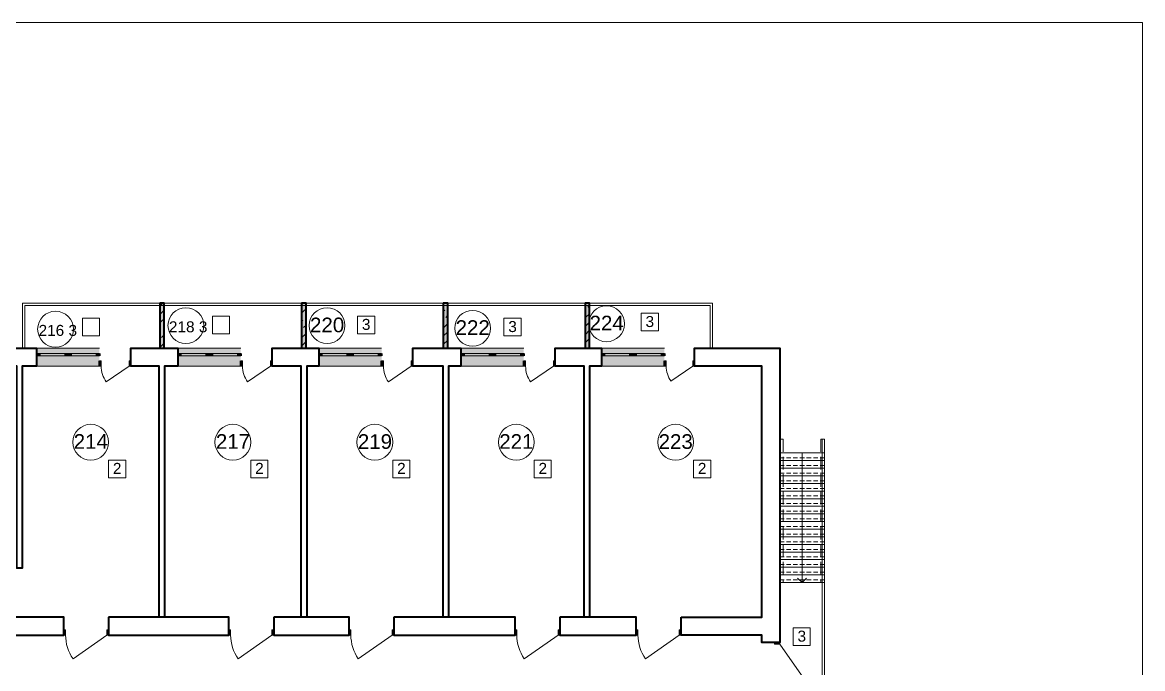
# Model space of a CAD drawing. Header units: millimetres. Extents: x 1372 to 666090, y 1285 to 31551.
# Drawn here: x 254440 to 279412, y 17137 to 31551 of the extents above; entities that cross this region are included whole.
import ezdxf

# ---------------------------------------------------------------- set-up
doc = ezdxf.new("R2010")
doc.units = ezdxf.units.MM
for name, color, linetype in [('PDF _2D-чертеж - Общий', 7, 'Continuous'), ('PDF _Аннотация - Общий', 7, 'Continuous'), ('PDF _Интерьер - Мебель', 7, 'Continuous'), ('PDF _Конструктив - Стены Несущие', 7, 'Continuous'), ('PDF _Слой ArchiCAD', 7, 'Continuous'), ('PDF _Текст', 7, 'Continuous')]:
    doc.layers.add(name, color=color, linetype=linetype)
doc.styles.add('PDF Arial', font='arial.ttf')

msp = doc.modelspace()

# ---------------------------------------------------------------- hatches: boundary and pattern name
at = {"layer": 'PDF _Конструктив - Стены Несущие', "true_color": 0xffffff, "transparency": 33554559}
for points in [[(256157.7, 24286.5), (256157.7, 24166.5), (256157.7, 24116.5), (256157.7, 23886.5), (254757.7, 23886.5), (254757.7, 24116.5), (254757.7, 24166.5), (254757.7, 24286.5)], [(259307.7, 24286.5), (259307.7, 24166.5), (259307.7, 24116.5), (259307.7, 23886.5), (257907.7, 23886.5), (257907.7, 24116.5), (257907.7, 24166.5), (257907.7, 24286.5)], [(262447.7, 24286.5), (262447.7, 24166.5), (262447.7, 24116.5), (262447.7, 23886.5), (261047.7, 23886.5), (261047.7, 24116.5), (261047.7, 24166.5), (261047.7, 24286.5)], [(265617.7, 24286.5), (265617.7, 24166.5), (265617.7, 24116.5), (265617.7, 23886.5), (264217.7, 23886.5), (264217.7, 24116.5), (264217.7, 24166.5), (264217.7, 24286.5)], [(268752.7, 24286.5), (268752.7, 24166.5), (268752.7, 24116.5), (268752.7, 23886.5), (267352.7, 23886.5), (267352.7, 24116.5), (267352.7, 24166.5), (267352.7, 24286.5)]]:
    msp.add_hatch(color=7, dxfattribs=at).paths.add_polyline_path(points)

# ---------------------------------------------------------------- linework, layer by layer
at = {"layer": 'PDF _2D-чертеж - Общий', "lineweight": 20}
msp.add_lwpolyline([(239909.1, 31551), (239912.5, 31551), (279412.4, 31551), (279412.4, 3151), (239912.5, 3151), (239909.1, 3151)], dxfattribs=at)
at = {"layer": 'PDF _Аннотация - Общий', "lineweight": 20}
for points in [[(269822.6, 24286.5), (269822.6, 25286.5), (254443.1, 25286.5), (254443.1, 24286.5)], [(269772.6, 24286.5), (269772.6, 25236.5), (254493.1, 25236.5), (254493.1, 24286.5)], [(272242.6, 22254.4), (272322.6, 22254.4), (272322.6, 19057.3), (271322.6, 19057.3), (272322.6, 19057.3), (272322.6, 16107.3), (271322.6, 16107.3), (271322.6, 16148.4)], [(272322.6, 19057.3), (271322.6, 19057.3), (271322.6, 22254.4), (271402.6, 22254.4)], [(271322.6, 21947.3), (272322.6, 21947.3)], [(271322.6, 21777.3), (272322.6, 21777.3)], [(271822.6, 21947.3), (271822.6, 19057.3)], [(271322.6, 21607.3), (272322.6, 21607.3)], [(271322.6, 21437.3), (272322.6, 21437.3)], [(271322.6, 21267.3), (272322.6, 21267.3)], [(271322.6, 21097.3), (272322.6, 21097.3)], [(271322.6, 20927.3), (272322.6, 20927.3)], [(271322.6, 20757.3), (272322.6, 20757.3)], [(271322.6, 20587.3), (272322.6, 20587.3)], [(271322.6, 20417.3), (272322.6, 20417.3)], [(271322.6, 20247.3), (272322.6, 20247.3)], [(271322.6, 20077.3), (272322.6, 20077.3)], [(271322.6, 19907.3), (272322.6, 19907.3)], [(271322.6, 19737.3), (272322.6, 19737.3)], [(271322.6, 19567.3), (272322.6, 19567.3)], [(271322.6, 19397.3), (272322.6, 19397.3)], [(271322.6, 19227.3), (272322.6, 19227.3)], [(271922.6, 19157.3), (271822.6, 19057.3), (271722.6, 19157.3)]]:
    msp.add_lwpolyline(points, dxfattribs=at)
msp.add_lwpolyline([(272272.6, 22254.4), (272272.6, 16148.4), (271322.6, 16148.4), (271322.6, 16107.3), (272322.6, 16107.3), (272322.6, 22254.4)], close=True, dxfattribs=at)
at = {"layer": 'PDF _Аннотация - Общий', "lineweight": 15}
for points in [[(271402.6, 22254.4), (271402.6, 21972.2)], [(272242.6, 22254.4), (272242.6, 21972.2)], [(271402.6, 21863.2), (271402.6, 21581)], [(272242.6, 21863.2), (272242.6, 21581)], [(271402.6, 21472), (271402.6, 21189.7)], [(272242.6, 21472), (272242.6, 21189.7)], [(271402.6, 21080.7), (271402.6, 20798.5)], [(272242.6, 21080.7), (272242.6, 20798.5)], [(271402.6, 20689.5), (271402.6, 20407.3)], [(272242.6, 20689.5), (272242.6, 20407.3)], [(271402.6, 20298.3), (271402.6, 20016.1)], [(272242.6, 20298.3), (272242.6, 20016.1)], [(271402.6, 19907.1), (271402.6, 19624.9)], [(272242.6, 19907.1), (272242.6, 19624.9)], [(271402.6, 19515.9), (271402.6, 19233.6)], [(272242.6, 19515.9), (272242.6, 19233.6)], [(271402.6, 19124.6), (271402.6, 19057.3)], [(272242.6, 19124.6), (272242.6, 19057.3)]]:
    msp.add_lwpolyline(points, dxfattribs=at)
at = {"layer": 'PDF _Аннотация - Общий', "lineweight": 5}
for points in [[(271322.6, 21837.3), (271422.6, 21837.3)], [(271472.6, 21837.3), (271572.6, 21837.3)], [(271622.6, 21837.3), (271722.6, 21837.3)], [(271772.6, 21837.3), (271872.6, 21837.3)], [(271922.6, 21837.3), (272022.6, 21837.3)], [(272072.6, 21837.3), (272172.6, 21837.3)], [(272222.6, 21837.3), (272322.6, 21837.3)], [(271322.6, 21667.3), (271422.6, 21667.3)], [(271322.6, 21497.3), (271422.6, 21497.3)], [(271472.6, 21667.3), (271572.6, 21667.3)], [(271472.6, 21497.3), (271572.6, 21497.3)], [(271622.6, 21667.3), (271722.6, 21667.3)], [(271622.6, 21497.3), (271722.6, 21497.3)], [(271772.6, 21667.3), (271872.6, 21667.3)], [(271772.6, 21497.3), (271872.6, 21497.3)], [(271922.6, 21667.3), (272022.6, 21667.3)], [(271922.6, 21497.3), (272022.6, 21497.3)], [(272072.6, 21667.3), (272172.6, 21667.3)], [(272072.6, 21497.3), (272172.6, 21497.3)], [(272222.6, 21667.3), (272322.6, 21667.3)], [(272222.6, 21497.3), (272322.6, 21497.3)], [(271322.6, 21327.3), (271422.6, 21327.3)], [(271472.6, 21327.3), (271572.6, 21327.3)], [(271622.6, 21327.3), (271722.6, 21327.3)], [(271772.6, 21327.3), (271872.6, 21327.3)], [(271922.6, 21327.3), (272022.6, 21327.3)], [(272072.6, 21327.3), (272172.6, 21327.3)], [(272222.6, 21327.3), (272322.6, 21327.3)], [(271322.6, 21157.3), (271422.6, 21157.3)], [(271322.6, 20987.3), (271422.6, 20987.3)], [(271472.6, 21157.3), (271572.6, 21157.3)], [(271472.6, 20987.3), (271572.6, 20987.3)], [(271622.6, 21157.3), (271722.6, 21157.3)], [(271622.6, 20987.3), (271722.6, 20987.3)], [(271772.6, 21157.3), (271872.6, 21157.3)], [(271772.6, 20987.3), (271872.6, 20987.3)], [(271922.6, 21157.3), (272022.6, 21157.3)], [(271922.6, 20987.3), (272022.6, 20987.3)], [(272072.6, 21157.3), (272172.6, 21157.3)], [(272072.6, 20987.3), (272172.6, 20987.3)], [(272222.6, 21157.3), (272322.6, 21157.3)], [(272222.6, 20987.3), (272322.6, 20987.3)], [(271322.6, 20817.3), (271422.6, 20817.3)], [(271472.6, 20817.3), (271572.6, 20817.3)], [(271622.6, 20817.3), (271722.6, 20817.3)], [(271772.6, 20817.3), (271872.6, 20817.3)], [(271922.6, 20817.3), (272022.6, 20817.3)], [(272072.6, 20817.3), (272172.6, 20817.3)], [(272222.6, 20817.3), (272322.6, 20817.3)], [(271322.6, 20647.3), (271422.6, 20647.3)], [(271322.6, 20477.3), (271422.6, 20477.3)], [(271472.6, 20647.3), (271572.6, 20647.3)], [(271472.6, 20477.3), (271572.6, 20477.3)], [(271622.6, 20647.3), (271722.6, 20647.3)], [(271622.6, 20477.3), (271722.6, 20477.3)], [(271772.6, 20647.3), (271872.6, 20647.3)], [(271772.6, 20477.3), (271872.6, 20477.3)], [(271922.6, 20647.3), (272022.6, 20647.3)], [(271922.6, 20477.3), (272022.6, 20477.3)], [(272072.6, 20647.3), (272172.6, 20647.3)], [(272072.6, 20477.3), (272172.6, 20477.3)], [(272222.6, 20647.3), (272322.6, 20647.3)], [(272222.6, 20477.3), (272322.6, 20477.3)], [(271322.6, 20307.3), (271422.6, 20307.3)], [(271472.6, 20307.3), (271572.6, 20307.3)], [(271622.6, 20307.3), (271722.6, 20307.3)], [(271772.6, 20307.3), (271872.6, 20307.3)], [(271922.6, 20307.3), (272022.6, 20307.3)], [(272072.6, 20307.3), (272172.6, 20307.3)], [(272222.6, 20307.3), (272322.6, 20307.3)], [(271322.6, 20137.3), (271422.6, 20137.3)], [(271472.6, 20137.3), (271572.6, 20137.3)], [(271622.6, 20137.3), (271722.6, 20137.3)], [(271772.6, 20137.3), (271872.6, 20137.3)], [(271922.6, 20137.3), (272022.6, 20137.3)], [(272072.6, 20137.3), (272172.6, 20137.3)], [(272222.6, 20137.3), (272322.6, 20137.3)], [(271322.6, 19967.3), (271422.6, 19967.3)], [(271322.6, 19797.3), (271422.6, 19797.3)], [(271472.6, 19967.3), (271572.6, 19967.3)], [(271472.6, 19797.3), (271572.6, 19797.3)], [(271622.6, 19967.3), (271722.6, 19967.3)], [(271622.6, 19797.3), (271722.6, 19797.3)], [(271772.6, 19967.3), (271872.6, 19967.3)], [(271772.6, 19797.3), (271872.6, 19797.3)], [(271922.6, 19967.3), (272022.6, 19967.3)], [(271922.6, 19797.3), (272022.6, 19797.3)], [(272072.6, 19967.3), (272172.6, 19967.3)], [(272072.6, 19797.3), (272172.6, 19797.3)], [(272222.6, 19967.3), (272322.6, 19967.3)], [(272222.6, 19797.3), (272322.6, 19797.3)], [(271322.6, 19627.3), (271422.6, 19627.3)], [(271472.6, 19627.3), (271572.6, 19627.3)], [(271622.6, 19627.3), (271722.6, 19627.3)], [(271772.6, 19627.3), (271872.6, 19627.3)], [(271922.6, 19627.3), (272022.6, 19627.3)], [(272072.6, 19627.3), (272172.6, 19627.3)], [(272222.6, 19627.3), (272322.6, 19627.3)], [(271322.6, 19457.3), (271422.6, 19457.3)], [(271322.6, 19287.3), (271422.6, 19287.3)], [(271472.6, 19457.3), (271572.6, 19457.3)], [(271472.6, 19287.3), (271572.6, 19287.3)], [(271622.6, 19457.3), (271722.6, 19457.3)], [(271622.6, 19287.3), (271722.6, 19287.3)], [(271772.6, 19457.3), (271872.6, 19457.3)], [(271772.6, 19287.3), (271872.6, 19287.3)], [(271922.6, 19457.3), (272022.6, 19457.3)], [(271922.6, 19287.3), (272022.6, 19287.3)], [(272072.6, 19457.3), (272172.6, 19457.3)], [(272072.6, 19287.3), (272172.6, 19287.3)], [(272222.6, 19457.3), (272322.6, 19457.3)], [(272222.6, 19287.3), (272322.6, 19287.3)], [(271322.6, 19117.3), (271422.6, 19117.3)], [(271472.6, 19117.3), (271572.6, 19117.3)], [(271622.6, 19117.3), (271722.6, 19117.3)], [(271772.6, 19117.3), (271872.6, 19117.3)], [(271922.6, 19117.3), (272022.6, 19117.3)], [(272072.6, 19117.3), (272172.6, 19117.3)], [(272222.6, 19117.3), (272322.6, 19117.3)]]:
    msp.add_lwpolyline(points, dxfattribs=at)
at = {"layer": 'PDF _Интерьер - Мебель', "lineweight": 20}
for centre in [(267463.3, 24828.3), (255179.9, 24708), (258085.4, 24788.2), (261231.4, 24788.2), (264477.6, 24728.1), (255962.7, 22187.3), (259132.7, 22187.3), (262297.7, 22187.3), (265450.2, 22187.3), (269002.7, 22187.3)]:
    msp.add_circle(centre, 399.6, dxfattribs=at)
at = {"layer": 'PDF _Конструктив - Стены Несущие', "lineweight": 5}
for points in [[(257503.1, 25216.3), (257573.3, 25286.5)], [(260662.7, 25250.5), (260698.7, 25286.5)], [(263822.7, 25285.1), (263824.1, 25286.5)], [(267045.3, 25198.4), (267082.7, 25235.8)], [(257503.1, 25032.5), (257603.1, 25132.5)], [(260662.7, 25066.7), (260737.9, 25141.8)], [(260759.1, 24979.2), (260762.7, 24982.8)], [(263822.7, 25101.2), (263856.2, 25134.7)], [(263877.4, 24972.1), (263922.7, 25017.4)], [(266995.8, 24965), (267082.7, 25052)], [(257503.1, 24848.6), (257570, 24915.5)], [(257591.2, 24752.9), (257603.1, 24764.8)], [(260662.7, 24882.8), (260688.4, 24908.5)], [(260709.6, 24745.8), (260762.7, 24799)], [(263827.9, 24738.7), (263922.7, 24833.5)], [(266982.7, 24768.1), (267082.7, 24868.1)], [(257503.1, 24664.8), (257520.5, 24682.2)], [(257541.7, 24519.5), (257603.1, 24580.9)], [(260662.7, 24515.1), (260762.7, 24615.1)], [(263822.7, 24549.7), (263922.7, 24649.7)], [(266982.7, 24584.3), (267082.7, 24684.3)], [(266982.7, 24400.4), (267059.4, 24477.1)], [(257503.1, 24297.1), (257603.1, 24397.1)], [(260662.7, 24331.3), (260762.7, 24431.3)], [(263822.7, 24365.9), (263922.7, 24465.9)], [(267080.6, 24314.5), (267082.7, 24316.6)]]:
    msp.add_lwpolyline(points, dxfattribs=at)
at = {"layer": 'PDF _Конструктив - Стены Несущие', "lineweight": 40}
for points in [[(257503.1, 25286.5), (257503.1, 24286.5), (257603.1, 24286.5), (257603.1, 25286.5)], [(260662.7, 25286.5), (260662.7, 24286.5), (260762.7, 24286.5), (260762.7, 25286.5)], [(263822.7, 25286.5), (263822.7, 24286.5), (263922.7, 24286.5), (263922.7, 25286.5)], [(267082.7, 18286.5), (266962.7, 18286.5), (266962.7, 23886.5), (266317.7, 23886.5), (266317.7, 24001.5), (266317.7, 24286.5), (266962.7, 24286.5), (267082.7, 24286.5), (267082.7, 25286.5), (266982.7, 25286.5), (266982.7, 24286.5), (267082.7, 24286.5), (267352.7, 24286.5), (267352.7, 24166.5), (267352.7, 24116.5), (267352.7, 23886.5), (267082.7, 23886.5)], [(253867.7, 24166.5), (253867.7, 24286.5), (254757.7, 24286.5), (254757.7, 24166.5), (254757.7, 24116.5), (254757.7, 23886.5), (254437.7, 23886.5), (254437.7, 19377.1), (254322.7, 19377.1), (254317.7, 19377.1), (254317.7, 23886.5), (253867.7, 23886.5), (253867.7, 24116.5)], [(257487.7, 18286.5), (257487.7, 23886.5), (256857.7, 23886.5), (256857.7, 24001.5), (256857.7, 24286.5), (257487.7, 24286.5), (257607.7, 24286.5), (257907.7, 24286.5), (257907.7, 24166.5), (257907.7, 24116.5), (257907.7, 23886.5), (257607.7, 23886.5), (257607.7, 18286.5)], [(260657.7, 18286.5), (260657.7, 23886.5), (260007.7, 23886.5), (260007.7, 24001.5), (260007.7, 24286.5), (260657.7, 24286.5), (260777.7, 24286.5), (261047.7, 24286.5), (261047.7, 24166.5), (261047.7, 24116.5), (261047.7, 23886.5), (260777.7, 23886.5), (260777.7, 18286.5)], [(263817.7, 18286.5), (263817.7, 23886.5), (263147.7, 23886.5), (263147.7, 24001.5), (263147.7, 24286.5), (263817.7, 24286.5), (263937.7, 24286.5), (264217.7, 24286.5), (264217.7, 24166.5), (264217.7, 24116.5), (264217.7, 23886.5), (263937.7, 23886.5), (263937.7, 18286.5)], [(269122.6, 18286.5), (270922.6, 18286.5), (270922.6, 23886.5), (269422.6, 23886.5), (269422.6, 24001.5), (269422.6, 24286.5), (271322.6, 24286.5), (271322.6, 17718.8), (271207.6, 17718.8), (270922.6, 17718.8), (270922.6, 17886.5), (269122.6, 17886.5), (269122.6, 18001.5)], [(253762.7, 18286.5), (253762.7, 17886.5), (255362.7, 17886.5), (255362.7, 18001.5), (255362.7, 18286.5)], [(256362.7, 18286.5), (256362.7, 18001.5), (256362.7, 17886.5), (259042.7, 17886.5), (259042.7, 18001.5), (259042.7, 18286.5)], [(260042.7, 18286.5), (260042.7, 18001.5), (260042.7, 17886.5), (261722.7, 17886.5), (261722.7, 18001.5), (261722.7, 18286.5)], [(262722.7, 18286.5), (262722.7, 18001.5), (262722.7, 17886.5), (265422.7, 17886.5), (265422.7, 18001.5), (265422.7, 18286.5)], [(266422.7, 18286.5), (266422.7, 18001.5), (266422.7, 17886.5), (268122.7, 17886.5), (268122.7, 18001.5), (268122.7, 18286.5)]]:
    msp.add_lwpolyline(points, close=True, dxfattribs=at)
at = {"layer": 'PDF _Конструктив - Стены Несущие', "lineweight": 20}
for points in [[(254757.7, 24286.5), (256157.7, 24286.5)], [(257907.7, 24286.5), (259307.7, 24286.5)], [(261047.7, 24286.5), (262447.7, 24286.5)], [(264217.7, 24286.5), (265617.7, 24286.5)], [(267352.7, 24286.5), (268752.7, 24286.5)], [(254757.7, 24166.5), (254832.7, 24166.5), (254832.7, 24116.5), (254757.7, 24116.5)], [(254757.7, 23886.5), (256157.7, 23886.5), (256197.7, 23886.5), (256197.7, 24001.5), (256157.7, 24001.5), (256157.7, 23886.5)], [(254832.7, 24166.5), (255382.7, 24166.5)], [(255382.7, 24116.5), (254832.7, 24116.5)], [(255532.7, 24166.5), (256082.7, 24166.5)], [(256082.7, 24116.5), (255532.7, 24116.5)], [(256157.7, 24116.5), (256082.7, 24116.5), (256082.7, 24166.5), (256157.7, 24166.5)], [(257907.7, 24166.5), (257982.7, 24166.5), (257982.7, 24116.5), (257907.7, 24116.5)], [(257907.7, 23886.5), (259307.7, 23886.5), (259347.7, 23886.5), (259347.7, 24001.5), (259307.7, 24001.5), (259307.7, 23886.5)], [(257982.7, 24166.5), (258532.7, 24166.5)], [(258532.7, 24116.5), (257982.7, 24116.5)], [(258682.7, 24166.5), (259232.7, 24166.5)], [(259232.7, 24116.5), (258682.7, 24116.5)], [(259307.7, 24116.5), (259232.7, 24116.5), (259232.7, 24166.5), (259307.7, 24166.5)], [(261047.7, 24166.5), (261122.7, 24166.5), (261122.7, 24116.5), (261047.7, 24116.5)], [(261047.7, 23886.5), (262447.7, 23886.5), (262487.7, 23886.5), (262487.7, 24001.5), (262447.7, 24001.5), (262447.7, 23886.5)], [(261122.7, 24166.5), (261672.7, 24166.5)], [(261672.7, 24116.5), (261122.7, 24116.5)], [(261822.7, 24166.5), (262372.7, 24166.5)], [(262372.7, 24116.5), (261822.7, 24116.5)], [(262447.7, 24116.5), (262372.7, 24116.5), (262372.7, 24166.5), (262447.7, 24166.5)], [(264217.7, 24166.5), (264292.7, 24166.5), (264292.7, 24116.5), (264217.7, 24116.5)], [(264217.7, 23886.5), (265617.7, 23886.5), (265657.7, 23886.5), (265657.7, 24001.5), (265617.7, 24001.5), (265617.7, 23886.5)], [(264292.7, 24166.5), (264842.7, 24166.5)], [(264842.7, 24116.5), (264292.7, 24116.5)], [(264992.7, 24166.5), (265542.7, 24166.5)], [(265542.7, 24116.5), (264992.7, 24116.5)], [(265617.7, 24116.5), (265542.7, 24116.5), (265542.7, 24166.5), (265617.7, 24166.5)], [(267352.7, 24166.5), (267427.7, 24166.5), (267427.7, 24116.5), (267352.7, 24116.5)], [(267352.7, 23886.5), (268752.7, 23886.5), (268792.7, 23886.5), (268792.7, 24001.5), (268752.7, 24001.5), (268752.7, 23886.5)], [(267427.7, 24166.5), (267977.7, 24166.5)], [(267977.7, 24116.5), (267427.7, 24116.5)], [(268127.7, 24166.5), (268677.7, 24166.5)], [(268677.7, 24116.5), (268127.7, 24116.5)], [(268752.7, 24116.5), (268677.7, 24116.5), (268677.7, 24166.5), (268752.7, 24166.5)], [(256817.7, 23886.5), (256309.8, 23530.9)], [(259967.7, 23886.5), (259459.8, 23530.9)], [(263107.7, 23886.5), (262599.8, 23530.9)], [(266277.7, 23886.5), (265769.8, 23530.9)], [(269382.6, 23886.5), (268899.3, 23548.1)], [(256322.7, 17886.5), (255569.1, 17358.8)], [(260002.7, 17886.5), (259249.1, 17358.8)], [(262682.7, 17886.5), (261929.1, 17358.8)], [(266382.7, 17886.5), (265629.1, 17358.8)], [(269082.6, 17886.5), (268329.1, 17358.8)], [(271322.6, 17678.8), (271857.2, 16915.4)]]:
    msp.add_lwpolyline(points, dxfattribs=at)
at = {"layer": 'PDF _Конструктив - Стены Несущие', "lineweight": 40}
for points in [[(254757.7, 24166.5), (254757.7, 24116.5)], [(256157.7, 24166.5), (256157.7, 24116.5)], [(256157.7, 23886.5), (256157.7, 24001.5)], [(256857.7, 23886.5), (256857.7, 24001.5)], [(257907.7, 24166.5), (257907.7, 24116.5)], [(259307.7, 24166.5), (259307.7, 24116.5)], [(259307.7, 23886.5), (259307.7, 24001.5)], [(260007.7, 23886.5), (260007.7, 24001.5)], [(261047.7, 24166.5), (261047.7, 24116.5)], [(262447.7, 24166.5), (262447.7, 24116.5)], [(262447.7, 23886.5), (262447.7, 24001.5)], [(263147.7, 23886.5), (263147.7, 24001.5)], [(264217.7, 24166.5), (264217.7, 24116.5)], [(265617.7, 24166.5), (265617.7, 24116.5)], [(265617.7, 23886.5), (265617.7, 24001.5)], [(266317.7, 23886.5), (266317.7, 24001.5)], [(267352.7, 24166.5), (267352.7, 24116.5)], [(268752.7, 24166.5), (268752.7, 24116.5)], [(268752.7, 23886.5), (268752.7, 24001.5)], [(269422.6, 23886.5), (269422.6, 24001.5)], [(255362.7, 17886.5), (255362.7, 18001.5)], [(256362.7, 17886.5), (256362.7, 18001.5)], [(259042.7, 17886.5), (259042.7, 18001.5)], [(260042.7, 17886.5), (260042.7, 18001.5)], [(261722.7, 17886.5), (261722.7, 18001.5)], [(262722.7, 17886.5), (262722.7, 18001.5)], [(265422.7, 17886.5), (265422.7, 18001.5)], [(266422.7, 17886.5), (266422.7, 18001.5)], [(268122.7, 17886.5), (268122.7, 18001.5)], [(269122.6, 17886.5), (269122.6, 18001.5)], [(271322.6, 17718.8), (271207.6, 17718.8)]]:
    msp.add_lwpolyline(points, dxfattribs=at)
at = {"layer": 'PDF _Конструктив - Стены Несущие', "lineweight": 20}
for points in [[(255457.7, 24116.5), (255382.7, 24116.5), (255382.7, 24166.5), (255457.7, 24166.5), (255532.7, 24166.5), (255532.7, 24116.5)], [(256857.7, 23886.5), (256817.7, 23886.5), (256817.7, 24001.5), (256857.7, 24001.5)], [(258607.7, 24116.5), (258532.7, 24116.5), (258532.7, 24166.5), (258607.7, 24166.5), (258682.7, 24166.5), (258682.7, 24116.5)], [(260007.7, 23886.5), (259967.7, 23886.5), (259967.7, 24001.5), (260007.7, 24001.5)], [(261747.7, 24116.5), (261672.7, 24116.5), (261672.7, 24166.5), (261747.7, 24166.5), (261822.7, 24166.5), (261822.7, 24116.5)], [(263147.7, 23886.5), (263107.7, 23886.5), (263107.7, 24001.5), (263147.7, 24001.5)], [(264917.7, 24116.5), (264842.7, 24116.5), (264842.7, 24166.5), (264917.7, 24166.5), (264992.7, 24166.5), (264992.7, 24116.5)], [(266317.7, 23886.5), (266277.7, 23886.5), (266277.7, 24001.5), (266317.7, 24001.5)], [(268052.7, 24116.5), (267977.7, 24116.5), (267977.7, 24166.5), (268052.7, 24166.5), (268127.7, 24166.5), (268127.7, 24116.5)], [(269422.6, 23886.5), (269382.6, 23886.5), (269382.6, 24001.5), (269422.6, 24001.5)], [(255362.7, 18001.5), (255402.7, 18001.5), (255402.7, 17886.5), (255362.7, 17886.5)], [(256362.7, 17886.5), (256322.7, 17886.5), (256322.7, 18001.5), (256362.7, 18001.5)], [(259042.7, 18001.5), (259082.7, 18001.5), (259082.7, 17886.5), (259042.7, 17886.5)], [(260042.7, 17886.5), (260002.7, 17886.5), (260002.7, 18001.5), (260042.7, 18001.5)], [(261722.7, 18001.5), (261762.7, 18001.5), (261762.7, 17886.5), (261722.7, 17886.5)], [(262722.7, 17886.5), (262682.7, 17886.5), (262682.7, 18001.5), (262722.7, 18001.5)], [(265422.7, 18001.5), (265462.7, 18001.5), (265462.7, 17886.5), (265422.7, 17886.5)], [(266422.7, 17886.5), (266382.7, 17886.5), (266382.7, 18001.5), (266422.7, 18001.5)], [(268122.7, 18001.5), (268162.7, 18001.5), (268162.7, 17886.5), (268122.7, 17886.5)], [(269122.6, 17886.5), (269082.6, 17886.5), (269082.6, 18001.5), (269122.6, 18001.5)], [(271207.6, 17718.8), (271207.6, 17678.8), (271322.6, 17678.8), (271322.6, 17718.8)]]:
    msp.add_lwpolyline(points, close=True, dxfattribs=at)
at = {"layer": 'PDF _Конструктив - Стены Несущие', "color": 7, "lineweight": 0, "true_color": 0xffffff}
for centre, radius, start, end in [((256818.3, 23886.6), 620.6, 180.01368, 214.97854), ((259968.3, 23886.6), 620.6, 180.01368, 214.97854), ((263108.3, 23886.6), 620.6, 180.01368, 214.97854), ((266278.3, 23886.6), 620.6, 180.01368, 214.97854), ((269383, 23886.6), 590.3, 180.01066, 214.98926), ((256322.8, 17886.5), 920.1, 180.00307, 215.00026), ((260002.8, 17886.5), 920.1, 180.00307, 215.00026), ((262682.8, 17886.5), 920.1, 180.00307, 215.00026), ((266382.8, 17886.5), 920.1, 180.00307, 215.00026), ((269082.7, 17886.5), 920.1, 180.00307, 215.00026)]:
    msp.add_arc(centre, radius, start, end, dxfattribs=at)
at = {"layer": 'PDF _Конструктив - Стены Несущие', "color": 7, "lineweight": 0, "true_color": 0xffffff, "transparency": 33554559}
for points in [[(257503.1, 25286.5), (257603.1, 25286.5), (257503.1, 24286.5), (257603.1, 24286.5)], [(260662.7, 25286.5), (260762.7, 25286.5), (260662.7, 24286.5), (260762.7, 24286.5)], [(263822.7, 25286.5), (263922.7, 25286.5), (263822.7, 24286.5), (263922.7, 24286.5)], [(266982.7, 25286.5), (267082.7, 25286.5), (266982.7, 24286.5), (267082.7, 24286.5)], [(254757.7, 24166.5), (254832.7, 24166.5), (254757.7, 24116.5), (254832.7, 24116.5)], [(254832.7, 24166.5), (255382.7, 24166.5), (254832.7, 24116.5), (255382.7, 24116.5)], [(255457.7, 24116.5), (255382.7, 24116.5), (255457.7, 24166.5), (255382.7, 24166.5)], [(255457.7, 24166.5), (255532.7, 24166.5), (255457.7, 24116.5), (255532.7, 24116.5)], [(255532.7, 24166.5), (256082.7, 24166.5), (255532.7, 24116.5), (256082.7, 24116.5)], [(256157.7, 24116.5), (256082.7, 24116.5), (256157.7, 24166.5), (256082.7, 24166.5)], [(256157.7, 24001.5), (256197.7, 24001.5), (256157.7, 23886.5), (256197.7, 23886.5)], [(256857.7, 23886.5), (256817.7, 23886.5), (256857.7, 24001.5), (256817.7, 24001.5)], [(257907.7, 24166.5), (257982.7, 24166.5), (257907.7, 24116.5), (257982.7, 24116.5)], [(257982.7, 24166.5), (258532.7, 24166.5), (257982.7, 24116.5), (258532.7, 24116.5)], [(258607.7, 24116.5), (258532.7, 24116.5), (258607.7, 24166.5), (258532.7, 24166.5)], [(258607.7, 24166.5), (258682.7, 24166.5), (258607.7, 24116.5), (258682.7, 24116.5)], [(258682.7, 24166.5), (259232.7, 24166.5), (258682.7, 24116.5), (259232.7, 24116.5)], [(259307.7, 24116.5), (259232.7, 24116.5), (259307.7, 24166.5), (259232.7, 24166.5)], [(259307.7, 24001.5), (259347.7, 24001.5), (259307.7, 23886.5), (259347.7, 23886.5)], [(260007.7, 23886.5), (259967.7, 23886.5), (260007.7, 24001.5), (259967.7, 24001.5)], [(261047.7, 24166.5), (261122.7, 24166.5), (261047.7, 24116.5), (261122.7, 24116.5)], [(261122.7, 24166.5), (261672.7, 24166.5), (261122.7, 24116.5), (261672.7, 24116.5)], [(261747.7, 24116.5), (261672.7, 24116.5), (261747.7, 24166.5), (261672.7, 24166.5)], [(261747.7, 24166.5), (261822.7, 24166.5), (261747.7, 24116.5), (261822.7, 24116.5)], [(261822.7, 24166.5), (262372.7, 24166.5), (261822.7, 24116.5), (262372.7, 24116.5)], [(262447.7, 24116.5), (262372.7, 24116.5), (262447.7, 24166.5), (262372.7, 24166.5)], [(262447.7, 24001.5), (262487.7, 24001.5), (262447.7, 23886.5), (262487.7, 23886.5)], [(263147.7, 23886.5), (263107.7, 23886.5), (263147.7, 24001.5), (263107.7, 24001.5)], [(264217.7, 24166.5), (264292.7, 24166.5), (264217.7, 24116.5), (264292.7, 24116.5)], [(264292.7, 24166.5), (264842.7, 24166.5), (264292.7, 24116.5), (264842.7, 24116.5)], [(264917.7, 24116.5), (264842.7, 24116.5), (264917.7, 24166.5), (264842.7, 24166.5)], [(264917.7, 24166.5), (264992.7, 24166.5), (264917.7, 24116.5), (264992.7, 24116.5)], [(264992.7, 24166.5), (265542.7, 24166.5), (264992.7, 24116.5), (265542.7, 24116.5)], [(265617.7, 24116.5), (265542.7, 24116.5), (265617.7, 24166.5), (265542.7, 24166.5)], [(265617.7, 24001.5), (265657.7, 24001.5), (265617.7, 23886.5), (265657.7, 23886.5)], [(266317.7, 23886.5), (266277.7, 23886.5), (266317.7, 24001.5), (266277.7, 24001.5)], [(267352.7, 24166.5), (267427.7, 24166.5), (267352.7, 24116.5), (267427.7, 24116.5)], [(267427.7, 24166.5), (267977.7, 24166.5), (267427.7, 24116.5), (267977.7, 24116.5)], [(268052.7, 24116.5), (267977.7, 24116.5), (268052.7, 24166.5), (267977.7, 24166.5)], [(268052.7, 24166.5), (268127.7, 24166.5), (268052.7, 24116.5), (268127.7, 24116.5)], [(268127.7, 24166.5), (268677.7, 24166.5), (268127.7, 24116.5), (268677.7, 24116.5)], [(268752.7, 24116.5), (268677.7, 24116.5), (268752.7, 24166.5), (268677.7, 24166.5)], [(268752.7, 24001.5), (268792.7, 24001.5), (268752.7, 23886.5), (268792.7, 23886.5)], [(269422.6, 23886.5), (269382.6, 23886.5), (269422.6, 24001.5), (269382.6, 24001.5)], [(255362.7, 18001.5), (255402.7, 18001.5), (255362.7, 17886.5), (255402.7, 17886.5)], [(256362.7, 17886.5), (256322.7, 17886.5), (256362.7, 18001.5), (256322.7, 18001.5)], [(259042.7, 18001.5), (259082.7, 18001.5), (259042.7, 17886.5), (259082.7, 17886.5)], [(260042.7, 17886.5), (260002.7, 17886.5), (260042.7, 18001.5), (260002.7, 18001.5)], [(261722.7, 18001.5), (261762.7, 18001.5), (261722.7, 17886.5), (261762.7, 17886.5)], [(262722.7, 17886.5), (262682.7, 17886.5), (262722.7, 18001.5), (262682.7, 18001.5)], [(265422.7, 18001.5), (265462.7, 18001.5), (265422.7, 17886.5), (265462.7, 17886.5)], [(266422.7, 17886.5), (266382.7, 17886.5), (266422.7, 18001.5), (266382.7, 18001.5)], [(268122.7, 18001.5), (268162.7, 18001.5), (268122.7, 17886.5), (268162.7, 17886.5)], [(269122.6, 17886.5), (269082.6, 17886.5), (269122.6, 18001.5), (269082.6, 18001.5)], [(271207.6, 17718.8), (271322.6, 17718.8), (271207.6, 17678.8), (271322.6, 17678.8)]]:
    msp.add_solid(points, dxfattribs=at)
at = {"layer": 'PDF _Слой ArchiCAD', "lineweight": 20}
for points in [[(258679.1, 24607.8), (258679.1, 25000.6), (259060.8, 25000.6), (259060.8, 24607.8)], [(261912.3, 24607.8), (261912.3, 25000.6), (262294.1, 25000.6), (262294.1, 24607.8)], [(268235.4, 24671.5), (268235.4, 25064.3), (268617.1, 25064.3), (268617.1, 24671.5)], [(255780.4, 24560), (255780.4, 24952.8), (256162.1, 24952.8), (256162.1, 24560)], [(265176, 24558.6), (265176, 24951.4), (265557.7, 24951.4), (265557.7, 24558.6)], [(256362.3, 21394.8), (256362.3, 21787.7), (256744, 21787.7), (256744, 21394.8)], [(259532.3, 21394.8), (259532.3, 21787.7), (259914, 21787.7), (259914, 21394.8)], [(262697.3, 21394.8), (262697.3, 21787.7), (263079, 21787.7), (263079, 21394.8)], [(265849.8, 21394.8), (265849.8, 21787.7), (266231.5, 21787.7), (266231.5, 21394.8)], [(269402.2, 21394.8), (269402.2, 21787.7), (269783.9, 21787.7), (269783.9, 21394.8)], [(271623.7, 17653.9), (271623.7, 18046.8), (272005.4, 18046.8), (272005.4, 17653.9)]]:
    msp.add_lwpolyline(points, close=True, dxfattribs=at)

# ---------------------------------------------------------------- texts
at = {"layer": 'PDF _Текст', "attachment_point": 7, "style": 'PDF Arial'}
for s, insert, char_height in [('224', (267084.2, 24680.8), 326.9), ('3', (268331.4, 24752.7), 245.4), ('216 3', (254800.8, 24554.6), 245.42), ('218 3', (257706.4, 24634.8), 245.42), ('220', (260852.3, 24634.8), 326.9), ('3', (262008.3, 24689), 245.4), ('222', (264098.5, 24580.6), 326.9), ('3', (265272, 24639.8), 245.4), ('214', (255583.7, 22039.8), 326.9), ('217', (258753.7, 22039.8), 326.9), ('219', (261918.6, 22033.9), 326.9), ('221', (265071.1, 22039.8), 326.9), ('223', (268623.6, 22033.9), 326.9), ('2', (256458.3, 21480.5), 245.4), ('2', (259628.3, 21480.5), 245.4), ('2', (262793.3, 21480.5), 245.4), ('2', (265945.8, 21480.5), 245.4), ('2', (269498.3, 21480.5), 245.4), ('3', (271719.7, 17735.2), 245.4)]:
    msp.add_mtext(s, dxfattribs=dict(at, insert=insert, char_height=char_height))

doc.saveas('drawing.dxf')
